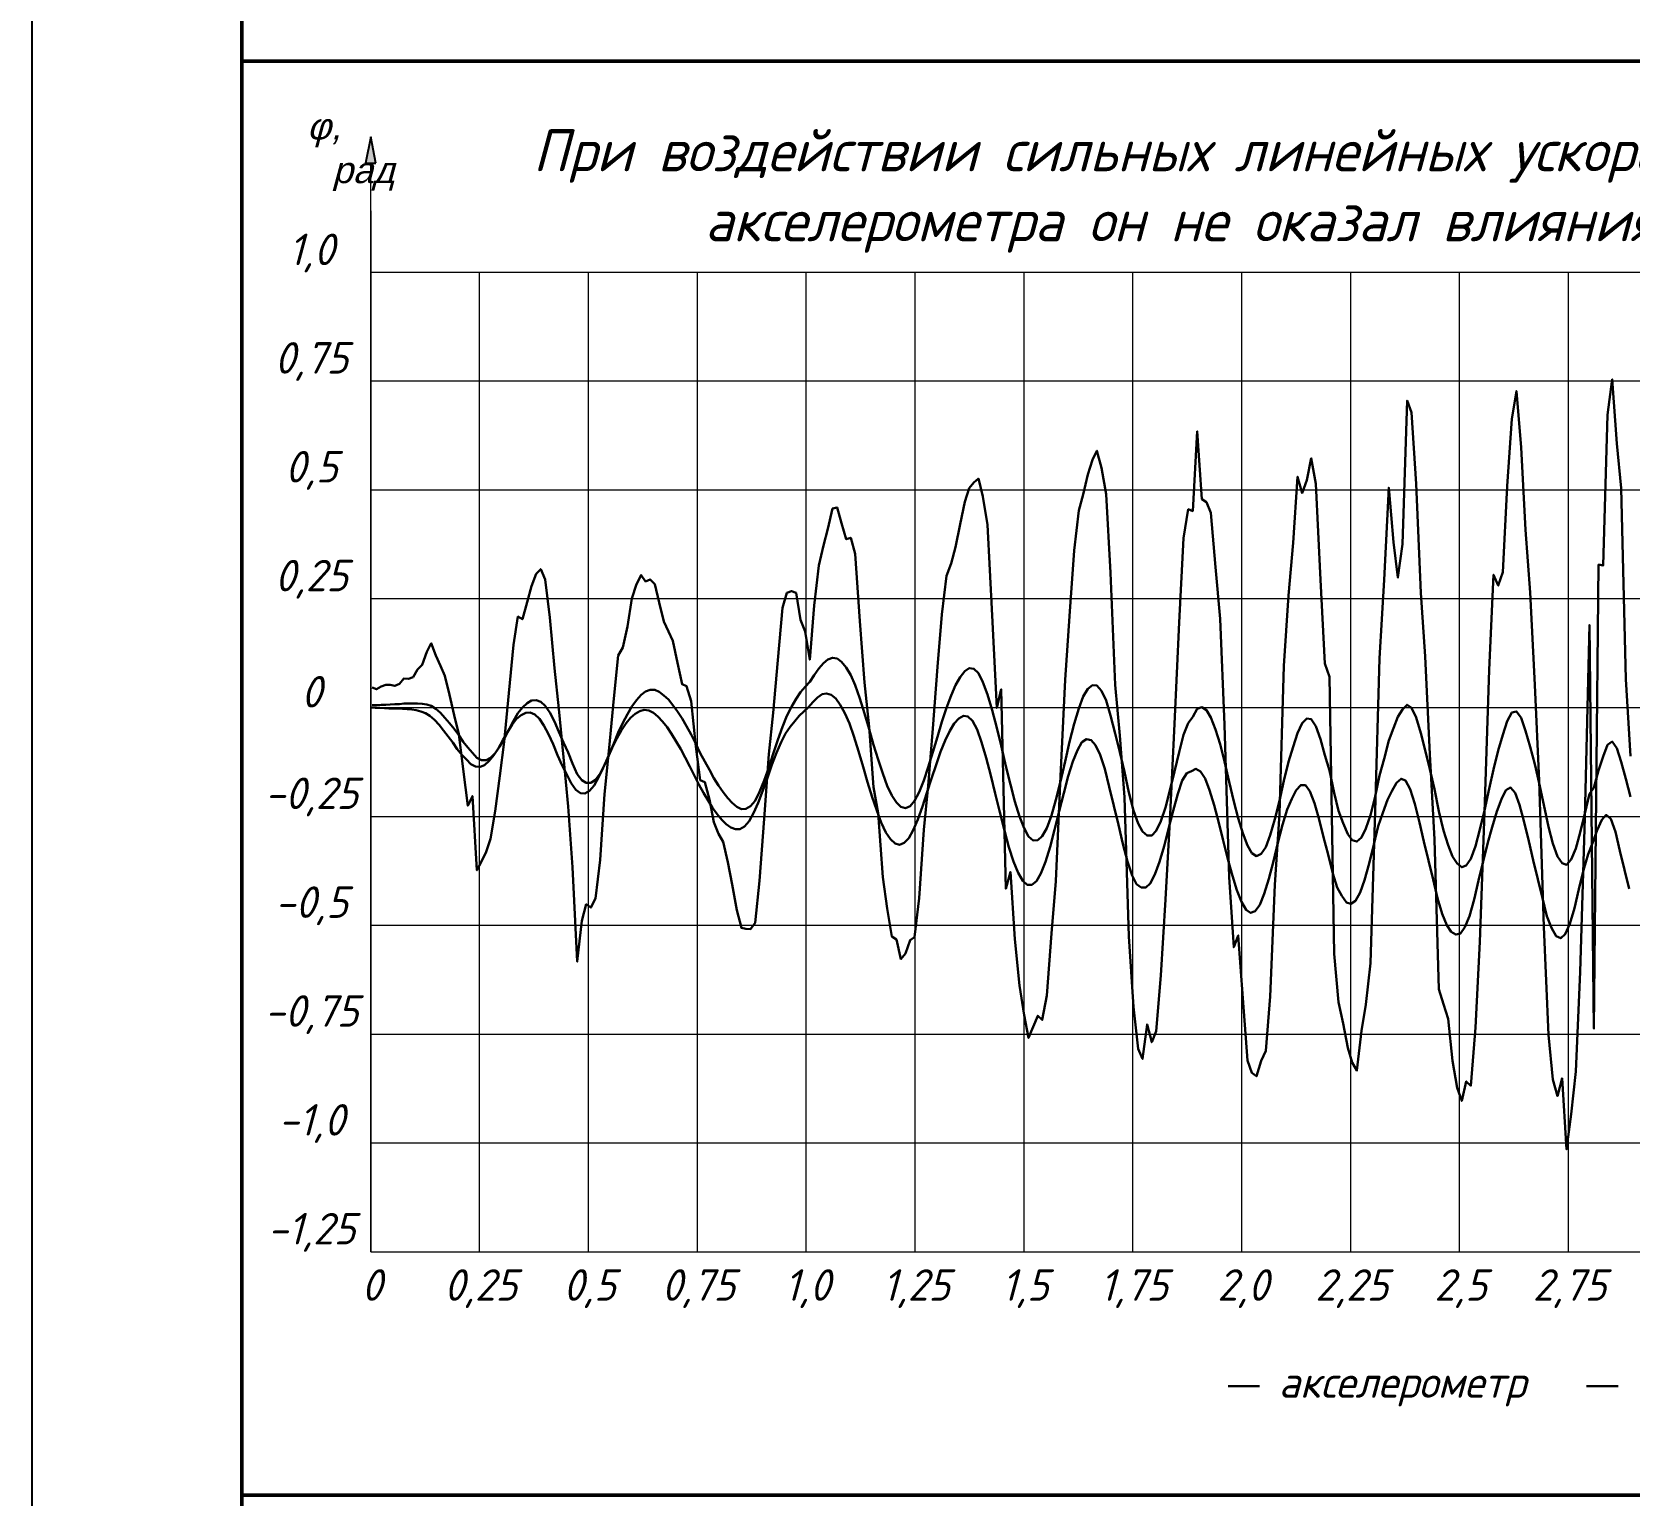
# Model space of a CAD drawing. Header units: inches. Extents: x -14 to 5184, y -66 to 1689.
# Drawn here: x 4590.1 to 4742.2, y 556.9 to 696.4 of the extents above; entities that cross this region are included whole.
import ezdxf

# ---------------------------------------------------------------- set-up
doc = ezdxf.new("R2010")
doc.units = ezdxf.units.IN
doc.header["$MEASUREMENT"] = 0
doc.layers.add('Видимые тонкие (ГОСТ)', color=7, linetype='Continuous', lineweight=25)
doc.layers.add('Видимый контур (ГОСТ)', color=7, linetype='Continuous', lineweight=50)
doc.styles.add('Standart 3.0', font='gost_b.ttf', dxfattribs={"oblique": 15, "height": 3})

msp = doc.modelspace()

# ---------------------------------------------------------------- hatches: boundary and pattern name
at = {"layer": 'Видимые тонкие (ГОСТ)'}
h = msp.add_hatch(color=254, dxfattribs=at)
h.dxf.hatch_style = 1
h.paths.add_polyline_path([(4622.8323, 683.8418), (4622.3323, 683.8418), (4622.3323, 686.3418)])
h.paths.add_polyline_path([(4622.3323, 686.3418), (4622.3323, 683.8418), (4621.8323, 683.8418)])

# ---------------------------------------------------------------- linework, layer by layer
at = {"layer": 'Видимые тонкие (ГОСТ)', "transparency": 33554684}
msp.add_line((4590.0592, 835.2356), (4590.0592, 415.2356), dxfattribs=at)
at = {"layer": 'Видимые тонкие (ГОСТ)', "color": 254}
for p, q in [((4622.3323, 686.3418), (4621.8323, 683.8418)), ((4622.8323, 683.8418), (4622.3323, 686.3418)), ((4621.8323, 683.8418), (4622.8323, 683.8418))]:
    msp.add_line(p, q, dxfattribs=at)
at = {"layer": 'Видимые тонкие (ГОСТ)', "color": 254, "lineweight": 18, "ltscale": 0.5}
for p, q in [((4622.3323, 673.4668), (4622.3323, 683.8418)), ((4622.3323, 679.3114), (4622.3323, 580.0918)), ((4622.3323, 663.0918), (4622.3323, 673.4668)), ((4622.3323, 611.2168), (4622.3323, 590.4668))]:
    msp.add_line(p, q, dxfattribs=at)
at = {"layer": 'Видимые тонкие (ГОСТ)', "color": 254, "lineweight": 18}
for points in [[(4622.3323, 580.0918), (4622.3323, 679.3114)], [(4622.3323, 673.4668), (4881.7073, 673.4668)], [(4632.7073, 580.0918), (4632.7073, 673.4668)], [(4643.0823, 580.0918), (4643.0823, 673.4668)], [(4653.4573, 580.0918), (4653.4573, 673.4668)], [(4663.8323, 580.0918), (4663.8323, 673.4668)], [(4674.2073, 580.0918), (4674.2073, 673.4668)], [(4684.5823, 580.0918), (4684.5823, 673.4668)], [(4694.9573, 580.0918), (4694.9573, 673.4668)], [(4694.9573, 580.0918), (4694.9573, 673.4668)], [(4705.3323, 580.0918), (4705.3323, 673.4668)], [(4705.3323, 580.0918), (4705.3323, 673.4668)], [(4715.7073, 580.0918), (4715.7073, 673.4668)], [(4715.7073, 580.0918), (4715.7073, 673.4668)], [(4726.0823, 580.0918), (4726.0823, 673.4668)], [(4736.4573, 580.0918), (4736.4573, 673.4668)], [(4622.3323, 663.0918), (4881.7073, 663.0918)], [(4643.0823, 580.0918), (4643.0823, 663.0918)], [(4653.4573, 580.0918), (4653.4573, 663.0918)], [(4663.8323, 580.0918), (4663.8323, 663.0918)], [(4674.2073, 580.0918), (4674.2073, 663.0918)], [(4684.5823, 580.0918), (4684.5823, 663.0918)], [(4726.0823, 580.0918), (4726.0823, 663.0918)], [(4736.4573, 580.0918), (4736.4573, 663.0918)], [(4622.3323, 652.7168), (4877.5823, 652.7168)], [(4622.3323, 652.7168), (4877.5823, 652.7168)], [(4622.3323, 652.7168), (4881.7073, 652.7168)], [(4622.3323, 642.3418), (4881.7073, 642.3418)], [(4622.3323, 631.9668), (4881.7073, 631.9668)], [(4622.3323, 621.5918), (4881.7073, 621.5918)], [(4622.3323, 611.2168), (4881.7073, 611.2168)], [(4622.3323, 611.2168), (4881.7073, 611.2168)], [(4622.3323, 600.8418), (4881.7073, 600.8418)], [(4622.3323, 590.4668), (4881.7073, 590.4668)], [(4622.3323, 590.4668), (4881.7073, 590.4668)], [(4622.3323, 580.0918), (4881.7073, 580.0918)], [(4622.3323, 580.0918), (4881.7073, 580.0918)], [(4622.3323, 580.0918), (4881.7073, 580.0918)]]:
    msp.add_lwpolyline(points, dxfattribs=at)
at = {"layer": 'Видимый контур (ГОСТ)', "transparency": 33554684}
msp.add_line((4610.0592, 830.2356), (4610.0592, 420.2356), dxfattribs=at)
at = {"layer": 'Видимый контур (ГОСТ)', "ltscale": 0.5}
for p, q in [((4610.0592, 830.2356), (4610.0592, 556.9022)), ((5179.0592, 693.5689), (4610.0592, 693.5689)), ((4610.0592, 556.9022), (5179.0592, 556.9022))]:
    msp.add_line(p, q, dxfattribs=at)
for points in [[(4610.0592, 830.2356), (4894.5592, 830.2356), (4894.5592, 693.5689), (4610.0592, 693.5689)], [(4610.0592, 693.5689), (4894.5592, 693.5689), (4894.5592, 556.9022), (4610.0592, 556.9022)]]:
    msp.add_lwpolyline(points, close=True, dxfattribs=at)
at = {"layer": 'Видимый контур (ГОСТ)', "color": 163, "lineweight": 30, "true_color": 0x4285f4}
for points in [[(4622.462, 633.8643), (4622.8964, 633.7024), (4623.3308, 633.9598), (4623.7652, 634.1259), (4624.1996, 634.1217), (4624.634, 634.0179), (4625.0684, 634.2214), (4625.5028, 634.7362), (4625.9372, 634.7071), (4626.3716, 634.8566), (4626.806, 635.5997), (4627.2404, 636.0481), (4627.6748, 637.2853), (4628.1092, 638.0866), (4628.5436, 636.9324), (4628.978, 635.936), (4629.4124, 634.9853), (4629.8468, 633.1876), (4630.2812, 631.2488), (4630.7156, 629.4179), (4631.15, 626.0924), (4631.5843, 622.5967), (4632.0187, 623.5267), (4632.4531, 616.4605), (4632.8875, 617.2992), (4633.3219, 618.225), (4633.7563, 619.4331), (4634.1907, 622.0736), (4634.6251, 625.4613), (4635.0595, 628.6955), (4635.4939, 633.3454), (4635.9283, 637.9247), (4636.3627, 640.6274), (4636.7971, 640.37), (4637.2315, 641.9974), (4637.6659, 643.5294), (4638.1003, 644.7002), (4638.5347, 645.1569), (4638.9691, 644.1563), (4639.4035, 640.5402), (4639.8379, 635.7201), (4640.2723, 631.8508), (4640.7067, 627.2258), (4641.1411, 622.5344), (4641.5755, 616.7636), (4642.0099, 607.7462), (4642.4443, 611.6405), (4642.8787, 613.2139), (4643.313, 612.8984), (4643.7474, 613.7744), (4644.1818, 617.4403), (4644.6162, 623.7052), (4645.0506, 628.135), (4645.485, 632.8306), (4645.9194, 636.9158), (4646.3538, 637.7005), (4646.7882, 639.6974), (4647.2226, 642.3503), (4647.657, 643.737), (4648.0914, 644.5922), (4648.5258, 643.9778), (4648.9602, 644.1688), (4649.3946, 643.737), (4649.829, 641.9891), (4650.2634, 640.1666), (4650.6978, 639.2241), (4651.1322, 638.3232), (4651.5666, 636.2183), (4652.001, 634.1798), (4652.4354, 634.0055), (4652.8698, 632.5856), (4653.3042, 628.2637), (4653.7386, 625.0379), (4654.173, 624.8386), (4654.6073, 623.207), (4655.0417, 621.044), (4655.4761, 619.923), (4655.9105, 619.155), (4656.3449, 617.2327), (4656.7793, 615.0822), (4657.2137, 612.6452), (4657.6481, 610.9596), (4658.0825, 610.8641), (4658.5169, 610.8309), (4658.9513, 611.4329), (4659.3857, 615.4309), (4659.8201, 621.3636), (4660.2545, 627.533), (4660.6889, 631.4481), (4661.1233, 636.4923), (4661.5577, 641.4785), (4661.9921, 642.8817), (4662.4265, 643.0603), (4662.8609, 642.8942), (4663.2953, 640.3326), (4663.7297, 639.2117), (4664.1641, 636.5214), (4664.5985, 641.6736), (4665.0329, 645.5139), (4665.4673, 647.3988), (4665.9017, 649.0054), (4666.336, 650.9277), (4666.7704, 651.0356), (4667.2048, 649.5452), (4667.6392, 647.9966), (4668.0736, 648.1419), (4668.508, 646.6058), (4668.9424, 640.1873), (4669.3768, 634.3376), (4669.8112, 630.1154), (4670.2456, 624.3861), (4670.68, 621.8868), (4671.1144, 615.8046), (4671.5488, 612.8237), (4671.9832, 610.1458), (4672.4176, 609.8635), (4672.852, 607.9953), (4673.2864, 608.5101), (4673.7208, 609.7805), (4674.1552, 610.0836), (4674.5896, 613.8035), (4675.024, 620.3133), (4675.4584, 624.4899), (4675.8928, 629.9659), (4676.3272, 635.8281), (4676.7616, 640.835), (4677.196, 644.5092), (4677.6303, 645.6924), (4678.0648, 647.2368), (4678.4991, 649.4289), (4678.9335, 651.5712), (4679.3679, 652.8582), (4679.8023, 653.4021), (4680.2367, 653.7882), (4680.6711, 652.0652), (4681.1055, 649.3749), (4681.5399, 640.7436), (4681.9743, 631.9296), (4682.4087, 633.7024), (4682.8431, 614.6961), (4683.2775, 616.2903), (4683.7119, 609.8801), (4684.1463, 605.4669), (4684.5807, 602.6562), (4685.0151, 600.4725), (4685.4495, 601.5311), (4685.8839, 602.5857), (4686.3183, 602.1954), (4686.7527, 604.5162), (4687.1871, 610.4323), (4687.6215, 615.4143), (4688.0559, 625.424), (4688.4903, 634.6158), (4688.9247, 640.6731), (4689.359, 646.9172), (4689.7934, 650.7325), (4690.2278, 652.277), (4690.6622, 654.1743), (4691.0966, 655.5609), (4691.531, 656.4328), (4691.9654, 654.8136), (4692.3998, 652.3019), (4692.8342, 644.804), (4693.2686, 634.1134), (4693.703, 629.2933), (4694.1374, 623.4104), (4694.5718, 610.15), (4695.0062, 603.4368), (4695.4406, 599.4179), (4695.875, 598.4672), (4696.3094, 601.7595), (4696.7438, 600.0573), (4697.1782, 601.1035), (4697.6126, 606.4384), (4698.047, 613.6706), (4698.4814, 621.1436), (4698.9158, 630.4143), (4699.3502, 640.0628), (4699.7846, 648.0921), (4700.219, 650.8612), (4700.6534, 650.691), (4701.0878, 658.2886), (4701.5221, 651.8161), (4701.9565, 651.5255), (4702.3909, 650.525), (4702.8253, 645.3395), (4703.2597, 640.4323), (4703.6941, 630.3188), (4704.1285, 615.8046), (4704.5629, 609.1121), (4704.9973, 610.2372), (4705.4317, 604.2505), (4705.8661, 598.3219), (4706.3005, 597.147), (4706.7349, 596.8232), (4707.1693, 598.2887), (4707.6037, 599.2519), (4708.0381, 604.4166), (4708.4725, 615.049), (4708.9069, 621.8203), (4709.3413, 635.9277), (4709.7757, 642.6451), (4710.2101, 647.6686), (4710.6445, 653.9584), (4711.0789, 652.4098), (4711.5133, 653.6387), (4711.9477, 655.7228), (4712.382, 653.2941), (4712.8165, 644.1231), (4713.2508, 636.1519), (4713.6852, 634.9022), (4714.1196, 608.481), (4714.554, 603.881), (4714.9884, 601.8342), (4715.4228, 599.5383), (4715.8572, 598.1309), (4716.2916, 597.3629), (4716.726, 601.1575), (4717.1604, 603.6568), (4717.5948, 607.5926), (4718.0292, 622.0777), (4718.4636, 636.6459), (4718.898, 644.1272), (4719.3324, 652.9205), (4719.7668, 647.7267), (4720.2012, 644.3473), (4720.6356, 647.5399), (4721.07, 661.2113), (4721.5044, 660.0738), (4721.9388, 653.2775), (4722.3732, 642.8817), (4722.8076, 636.812), (4723.242, 627.5081), (4723.6764, 619.3916), (4724.1107, 605.1223), (4724.5452, 603.6983), (4724.9795, 602.2826), (4725.4139, 598.2887), (4725.8483, 595.7188), (4726.2827, 594.4733), (4726.7171, 596.3333), (4727.1515, 595.9098), (4727.5859, 601.4606), (4728.0203, 609.6352), (4728.4547, 621.9989), (4728.8891, 635.5499), (4729.3235, 644.6171), (4729.7579, 643.5792), (4730.1923, 644.8496), (4730.6267, 653.0533), (4731.0611, 659.476), (4731.4955, 662.1206), (4731.9299, 656.7608), (4732.3643, 648.9141), (4732.7987, 642.9191), (4733.2331, 634.13), (4733.6675, 624.9631), (4734.1019, 611.0717), (4734.5363, 600.7589), (4734.9707, 596.4993), (4735.4051, 594.9341), (4735.8394, 596.6239), (4736.2738, 589.8484), (4736.7082, 593.1946), (4737.1427, 597.2591), (4737.577, 606.7788), (4738.0114, 621.4425), (4738.4458, 639.8427), (4738.8802, 601.3568), (4739.3146, 645.5928), (4739.749, 645.4931), (4740.1834, 659.8621), (4740.6178, 663.254), (4741.0522, 657.1137), (4741.4866, 652.8582), (4741.921, 634.6739), (4742.3554, 627.3254)], [(4704.0204, 567.2665), (4707.0204, 567.2665)]]:
    msp.add_lwpolyline(points, dxfattribs=at)
at = {"layer": 'Видимый контур (ГОСТ)', "color": 40, "lineweight": 30, "true_color": 0xf4b400}
msp.add_lwpolyline([(4622.462, 632.187), (4622.8964, 632.1912), (4623.3308, 632.2078), (4623.7652, 632.2244), (4624.1996, 632.2452), (4624.634, 632.2701), (4625.0684, 632.2991), (4625.5028, 632.3324), (4625.9372, 632.3531), (4626.3716, 632.3573), (4626.806, 632.349), (4627.2404, 632.3199), (4627.6748, 632.2659), (4628.1092, 632.1123), (4628.5436, 631.8383), (4628.978, 631.4522), (4629.4124, 630.9955), (4629.8468, 630.4849), (4630.2812, 629.9285), (4630.7156, 629.3182), (4631.15, 628.7038), (4631.5843, 628.1433), (4632.0187, 627.6368), (4632.4531, 627.1718), (4632.8875, 626.9518), (4633.3219, 626.9476), (4633.7563, 627.1801), (4634.1907, 627.6244), (4634.6251, 628.243), (4635.0595, 628.9861), (4635.4939, 629.8289), (4635.9283, 630.6883), (4636.3627, 631.419), (4636.7971, 631.9546), (4637.2315, 632.3739), (4637.6659, 632.6188), (4638.1003, 632.6769), (4638.5347, 632.5192), (4638.9691, 632.1206), (4639.4035, 631.4813), (4639.8379, 630.6302), (4640.2723, 629.6504), (4640.7067, 628.6249), (4641.1411, 627.6783), (4641.5755, 626.6404), (4642.0099, 625.6274), (4642.4443, 625.0545), (4642.8787, 624.7846), (4643.313, 624.7971), (4643.7474, 625.0794), (4644.1818, 625.6648), (4644.6162, 626.5159), (4645.0506, 627.4791), (4645.485, 628.5336), (4645.9194, 629.5839), (4646.3538, 630.5056), (4646.7882, 631.3401), (4647.2226, 632.0667), (4647.657, 632.6769), (4648.0914, 633.1751), (4648.5258, 633.4948), (4648.9602, 633.6443), (4649.3946, 633.6401), (4649.829, 633.4575), (4650.2634, 633.1253), (4650.6978, 632.7143), (4651.1322, 632.1995), (4651.5666, 631.5851), (4652.001, 630.9042), (4652.4354, 630.1859), (4652.8698, 629.3888), (4653.3042, 628.5004), (4653.7386, 627.6161), (4654.173, 626.8065), (4654.6073, 626.0135), (4655.0417, 625.233), (4655.4761, 624.5231), (4655.9105, 623.892), (4656.3449, 623.3357), (4656.7793, 622.879), (4657.2137, 622.5012), (4657.6481, 622.2853), (4658.0825, 622.2936), (4658.5169, 622.5593), (4658.9513, 623.0824), (4659.3857, 623.9128), (4659.8201, 624.9964), (4660.2545, 626.2543), (4660.6889, 627.5538), (4661.1233, 628.8699), (4661.5577, 630.1112), (4661.9921, 631.1616), (4662.4265, 632.0376), (4662.8609, 632.7932), (4663.2953, 633.4284), (4663.7297, 633.9515), (4664.1641, 634.4206), (4664.5985, 635.0351), (4665.0329, 635.6786), (4665.4673, 636.2059), (4665.9017, 636.5338), (4666.336, 636.7082), (4666.7704, 636.6335), (4667.2048, 636.3055), (4667.6392, 635.7741), (4668.0736, 635.0434), (4668.508, 634.0802), (4668.9424, 632.814), (4669.3768, 631.3899), (4669.8112, 629.9036), (4670.2456, 628.409), (4670.68, 627.0224), (4671.1144, 625.6772), (4671.5488, 624.5106), (4671.9832, 623.5806), (4672.4176, 622.9122), (4672.852, 622.4929), (4673.2864, 622.3767), (4673.7208, 622.5635), (4674.1552, 623.0617), (4674.5896, 623.892), (4675.024, 625.013), (4675.4584, 626.2917), (4675.8928, 627.6949), (4676.3272, 629.1605), (4676.7616, 630.6053), (4677.196, 631.9338), (4677.6303, 633.1004), (4678.0648, 634.0802), (4678.4991, 634.8607), (4678.9335, 635.442), (4679.3679, 635.7243), (4679.8023, 635.6537), (4680.2367, 635.2302), (4680.6711, 634.375), (4681.1055, 633.2001), (4681.5399, 631.6972), (4681.9743, 630.0365), (4682.4087, 628.3551), (4682.8431, 626.3664), (4683.2775, 624.6269), (4683.7119, 622.9953), (4684.1463, 621.5837), (4684.5807, 620.4669), (4685.0151, 619.6864), (4685.4495, 619.3003), (4685.8839, 619.3335), (4686.3183, 619.703), (4686.7527, 620.4752), (4687.1871, 621.6709), (4687.6215, 623.153), (4688.0559, 624.9258), (4688.4903, 626.8189), (4688.9247, 628.6789), (4689.359, 630.4018), (4689.7934, 631.8632), (4690.2278, 633.0215), (4690.6622, 633.7439), (4691.0966, 634.0885), (4691.531, 634.0595), (4691.9654, 633.5654), (4692.3998, 632.6354), (4692.8342, 631.2031), (4693.2686, 629.4843), (4693.703, 627.7074), (4694.1374, 625.8433), (4694.5718, 623.863), (4695.0062, 622.1566), (4695.4406, 620.8945), (4695.875, 620.1431), (4696.3094, 619.7611), (4696.7438, 619.7653), (4697.1782, 620.2095), (4697.6126, 621.127), (4698.047, 622.4389), (4698.4814, 624.0415), (4698.9158, 625.8558), (4699.3502, 627.7115), (4699.7846, 629.3764), (4700.219, 630.4766), (4700.6534, 631.0661), (4701.0878, 631.83), (4701.5221, 631.9919), (4701.9565, 631.7262), (4702.3909, 631.0204), (4702.8253, 629.8787), (4703.2597, 628.4588), (4703.6941, 626.8314), (4704.1285, 624.8677), (4704.5629, 623.0036), (4704.9973, 621.4135), (4705.4317, 619.977), (4705.8661, 618.8104), (4706.3005, 618.0714), (4706.7349, 617.8015), (4707.1693, 618.005), (4707.6037, 618.6651), (4708.0381, 619.7902), (4708.4725, 621.3263), (4708.9069, 623.0575), (4709.3413, 624.9881), (4709.7757, 626.7733), (4710.2101, 628.2097), (4710.6445, 629.5341), (4711.0789, 630.46), (4711.5133, 630.9042), (4711.9477, 630.8461), (4712.382, 630.1859), (4712.8165, 628.9446), (4713.2508, 627.4334), (4713.6852, 625.9679), (4714.1196, 623.8422), (4714.554, 622.1234), (4714.9884, 620.9526), (4715.4228, 619.9064), (4715.8572, 619.3127), (4716.2916, 619.184), (4716.726, 619.5826), (4717.1604, 620.4337), (4717.5948, 621.7082), (4718.0292, 623.4935), (4718.4636, 625.4738), (4718.898, 627.0847), (4719.3324, 628.82), (4719.7668, 630.0074), (4720.2012, 631.0661), (4720.6356, 631.7843), (4721.07, 632.2286), (4721.5044, 631.9504), (4721.9388, 631.0038), (4722.3732, 629.5175), (4722.8076, 627.8859), (4723.242, 626.1007), (4723.6764, 624.1909), (4724.1107, 622.0736), (4724.5452, 620.2469), (4724.9795, 618.8353), (4725.4139, 617.7808), (4725.8483, 617.0833), (4726.2827, 616.7428), (4726.7171, 616.9172), (4727.1515, 617.54), (4727.5859, 618.7523), (4728.0203, 620.3465), (4728.4547, 622.1566), (4728.8891, 624.1992), (4729.3235, 626.0467), (4729.7579, 627.8569), (4730.1923, 629.3556), (4730.6267, 630.6717), (4731.0611, 631.4771), (4731.4955, 631.5975), (4731.9299, 630.9872), (4732.3643, 629.7334), (4732.7987, 628.2222), (4733.2331, 626.5615), (4733.6675, 624.7556), (4734.1019, 622.7046), (4734.5363, 620.5873), (4734.9707, 618.9972), (4735.4051, 617.7642), (4735.8394, 617.1331), (4736.2738, 616.9795), (4736.7082, 617.4652), (4737.1427, 618.5281), (4737.577, 620.0683), (4738.0114, 621.8743), (4738.4458, 623.7259), (4738.8802, 624.3113), (4739.3146, 625.9471), (4739.749, 627.2964), (4740.1834, 628.409), (4740.6178, 628.7204), (4741.0522, 628.0852), (4741.4866, 626.8023), (4741.921, 625.1832), (4742.3554, 623.4519)], dxfattribs=at)
at = {"layer": 'Видимый контур (ГОСТ)', "color": 22, "lineweight": 30, "true_color": 0xdb4437}
for points in [[(4622.3323, 631.9668), (4622.7667, 631.9419), (4623.2011, 631.9211), (4623.6355, 631.9004), (4624.0699, 631.8837), (4624.5043, 631.8713), (4624.9387, 631.863), (4625.3731, 631.8464), (4625.8075, 631.8173), (4626.2419, 631.7717), (4626.6763, 631.6969), (4627.1107, 631.5931), (4627.5451, 631.4354), (4627.9795, 631.1572), (4628.4139, 630.7794), (4628.8483, 630.3061), (4629.2827, 629.7664), (4629.7171, 629.2018), (4630.1515, 628.6164), (4630.5859, 628.0061), (4631.0203, 627.4415), (4631.4547, 626.9972), (4631.889, 626.5738), (4632.3234, 626.3288), (4632.7578, 626.3039), (4633.1922, 626.4783), (4633.6266, 626.8685), (4634.061, 627.429), (4634.4954, 628.1016), (4634.9298, 628.853), (4635.3642, 629.6211), (4635.7986, 630.3352), (4636.233, 630.879), (4636.6674, 631.2402), (4637.1018, 631.4644), (4637.5362, 631.4852), (4637.9706, 631.2984), (4638.405, 630.8832), (4638.8394, 630.2355), (4639.2738, 629.4135), (4639.7082, 628.4586), (4640.1426, 627.4332), (4640.577, 626.4409), (4641.0114, 625.594), (4641.4458, 624.7595), (4641.8802, 624.1118), (4642.3146, 623.8129), (4642.749, 623.7797), (4643.1833, 624.0329), (4643.6177, 624.5478), (4644.0521, 625.2992), (4644.4865, 626.2084), (4644.9209, 627.1592), (4645.3553, 628.1265), (4645.7897, 629.0232), (4646.2241, 629.7996), (4646.6585, 630.468), (4647.0929, 630.9828), (4647.5273, 631.3648), (4647.9617, 631.6305), (4648.3961, 631.7384), (4648.8305, 631.672), (4649.2649, 631.4603), (4649.6993, 631.1032), (4650.1337, 630.6299), (4650.5681, 630.0819), (4651.0025, 629.4467), (4651.4369, 628.7368), (4651.8713, 627.9895), (4652.3057, 627.1924), (4652.7401, 626.3288), (4653.1745, 625.4445), (4653.6089, 624.6142), (4654.0433, 623.8461), (4654.4777, 623.1071), (4654.9121, 622.4138), (4655.3464, 621.7952), (4655.7808, 621.2638), (4656.2152, 620.832), (4656.6496, 620.5331), (4657.084, 620.3587), (4657.5184, 620.3712), (4657.9528, 620.612), (4658.3872, 621.1185), (4658.8216, 621.8824), (4659.256, 622.8829), (4659.6904, 624.0412), (4660.1248, 625.2743), (4660.5592, 626.4949), (4660.9936, 627.6532), (4661.428, 628.6621), (4661.8624, 629.4758), (4662.2968, 630.1276), (4662.7312, 630.6756), (4663.1656, 631.1697), (4663.6, 631.5848), (4664.0344, 632.0125), (4664.4688, 632.4899), (4664.9032, 632.9341), (4665.3376, 633.233), (4665.772, 633.3036), (4666.2064, 633.1874), (4666.6407, 632.822), (4667.0751, 632.2242), (4667.5095, 631.4395), (4667.9439, 630.4431), (4668.3783, 629.2225), (4668.8127, 627.811), (4669.2471, 626.3247), (4669.6815, 624.8342), (4670.1159, 623.4227), (4670.5503, 622.1398), (4670.9847, 620.9939), (4671.4191, 620.064), (4671.8535, 619.408), (4672.2879, 619.0094), (4672.7223, 618.8849), (4673.1567, 619.0551), (4673.5911, 619.4993), (4674.0255, 620.2632), (4674.4599, 621.3011), (4674.8943, 622.5176), (4675.3287, 623.8337), (4675.7631, 625.1871), (4676.1975, 626.5156), (4676.6319, 627.7528), (4677.0663, 628.8281), (4677.5007, 629.7373), (4677.9351, 630.4473), (4678.3694, 630.9289), (4678.8038, 631.1821), (4679.2382, 631.1157), (4679.6726, 630.6839), (4680.107, 629.8785), (4680.5414, 628.6621), (4680.9758, 627.1592), (4681.4102, 625.4736), (4681.8446, 623.7714), (4682.279, 621.982), (4682.7134, 620.23), (4683.1478, 618.6607), (4683.5822, 617.2989), (4684.0166, 616.2154), (4684.451, 615.4598), (4684.8854, 615.0736), (4685.3198, 615.0529), (4685.7542, 615.4224), (4686.1886, 616.1531), (4686.623, 617.2491), (4687.0574, 618.6731), (4687.4918, 620.3172), (4687.9262, 622.0775), (4688.3606, 623.8129), (4688.795, 625.4238), (4689.2293, 626.8146), (4689.6638, 627.8898), (4690.0981, 628.6538), (4690.5325, 628.9568), (4690.9669, 628.8655), (4691.4013, 628.3797), (4691.8357, 627.4498), (4692.2701, 626.1254), (4692.7045, 624.4107), (4693.1389, 622.6006), (4693.5733, 620.7863), (4694.0077, 618.9762), (4694.4421, 617.274), (4694.8765, 615.9538), (4695.3109, 615.1276), (4695.7453, 614.8162), (4696.1797, 614.8038), (4696.6141, 615.2065), (4697.0485, 616.0451), (4697.4829, 617.2574), (4697.9173, 618.7479), (4698.3517, 620.4127), (4698.7861, 622.1315), (4699.2205, 623.7382), (4699.6549, 625.0169), (4700.0893, 625.7019), (4700.5237, 625.8929), (4700.9581, 626.1171), (4701.3925, 625.8721), (4701.8268, 625.2037), (4702.2612, 624.0994), (4702.6956, 622.6421), (4703.13, 620.9773), (4703.5644, 619.2793), (4703.9988, 617.5024), (4704.4332, 615.9206), (4704.8676, 614.5588), (4705.302, 613.4462), (4705.7364, 612.6947), (4706.1708, 612.3834), (4706.6052, 612.5453), (4707.0396, 613.1473), (4707.474, 614.2018), (4707.9084, 615.6424), (4708.3428, 617.3072), (4708.7772, 619.0634), (4709.2116, 620.7697), (4709.646, 622.2311), (4710.0804, 623.2732), (4710.5148, 624.0994), (4710.9492, 624.5727), (4711.3836, 624.5561), (4711.818, 623.9914), (4712.2524, 622.858), (4712.6868, 621.3053), (4713.1211, 619.6197), (4713.5555, 617.9715), (4713.9899, 616.1572), (4714.4243, 614.8121), (4714.8587, 614.0316), (4715.2931, 613.3964), (4715.7275, 613.2386), (4716.1619, 613.5541), (4716.5963, 614.3305), (4717.0307, 615.522), (4717.4651, 617.0872), (4717.8995, 618.8973), (4718.3339, 620.6493), (4718.7683, 621.9156), (4719.2027, 623.1569), (4719.6371, 623.9831), (4720.0715, 624.7719), (4720.5059, 625.1705), (4720.9403, 625.021), (4721.3747, 624.17), (4721.8091, 622.7708), (4722.2435, 621.0105), (4722.6779, 619.1963), (4723.1123, 617.382), (4723.5467, 615.5718), (4723.9811, 613.7991), (4724.4155, 612.3086), (4724.8498, 611.2334), (4725.2842, 610.5815), (4725.7186, 610.3158), (4726.153, 610.4321), (4726.5874, 611.0258), (4727.0218, 612.0886), (4727.4562, 613.6579), (4727.8906, 615.4681), (4728.325, 617.2823), (4728.7594, 619.0925), (4729.1938, 620.5622), (4729.6282, 622.0484), (4730.0626, 623.2358), (4730.497, 624.0911), (4730.9314, 624.3277), (4731.3658, 623.8212), (4731.8002, 622.6878), (4732.2346, 621.0396), (4732.669, 619.2295), (4733.1034, 617.4152), (4733.5378, 615.6051), (4733.9722, 613.7908), (4734.4066, 612.0803), (4734.841, 610.951), (4735.2754, 610.183), (4735.7097, 609.9713), (4736.1442, 610.3698), (4736.5785, 611.3496), (4737.013, 612.8484), (4737.4473, 614.6585), (4737.8817, 616.4728), (4738.3161, 617.9923), (4738.7505, 619.0468), (4739.1849, 620.284), (4739.6193, 621.2638), (4740.0537, 621.7329), (4740.4881, 621.3427), (4740.9225, 620.1096), (4741.3569, 618.2995), (4741.7913, 616.4852), (4742.2257, 614.6751)], [(4738.1761, 567.2665), (4741.1761, 567.2665)]]:
    msp.add_lwpolyline(points, dxfattribs=at)

# ---------------------------------------------------------------- texts
at = {"layer": 'Видимые тонкие (ГОСТ)', "ltscale": 0.5, "insert": (4752.3092, 687.069), "char_height": 4, "attachment_point": 2, "style": 'Standart 3.0'}
msp.add_mtext_dynamic_manual_height_columns('{\\fGOST type B|b0|i0|c204|p0;При воздействии сильных линейных ускорений\\fArial|b0|i0|c204|p0;. \\fGOST type B|b0|i0|c204|p0;По графику видно, что при кратной ошибке акселерометра он не оказал влияния на величину оцениваемого угла.} K = 0,02.', width=253.63875, gutter_width=15, heights=[14.5044], dxfattribs=at)
at = {"layer": 'Видимый контур (ГОСТ)', "lineweight": 30, "style": 'Standart 3.0'}
for s, insert, char_height, width, attachment_point in [('\\pxi-3,l4,qc,t4;{\\fArial|b0|i0|c0|p0;φ,^I\\fArial|b0|i0|c204|p0;рад}', (4622.2792, 681.1895), 2.5, 11.290787, 9), ('\\pxqc;{\\fGOST type B|b0|i0|c204|p0;1},0', (4622.3323, 673.4311), 3, 11.290787, 9), ('\\pxqc;0,75', (4622.3323, 663.0918), 3, 11.290787, 9), ('\\pxqc;{\\fGOST type B|b0|i0|c204|p0;0,5}', (4622.3323, 652.7168), 3, 11.290787, 9), ('\\pxqc;{\\fGOST type B|b0|i0|c204|p0;0,25}', (4622.3323, 642.3418), 3, 11.290787, 9), ('\\pxqc;{\\fGOST type B|b0|i0|c204|p0;0}', (4622.3323, 631.9668), 3, 11.290787, 9), ('\\pxqc;-{\\fGOST type B|b0|i0|c204|p0;0,25}', (4622.3323, 621.5918), 3, 11.290787, 9), ('\\pxqc;-{\\fGOST type B|b0|i0|c204|p0;0,5}', (4622.3323, 611.2168), 3, 11.290787, 9), ('\\pxqc;-{\\fGOST type B|b0|i0|c204|p0;0,75}', (4622.3323, 600.8418), 3, 11.290787, 9), ('\\pxqc;-{\\fGOST type B|b0|i0|c204|p0;1,0}', (4622.3323, 590.4668), 3, 11.290787, 9), ('\\pxqc;-{\\fGOST type B|b0|i0|c204|p0;1,25}', (4622.3323, 580.0918), 3, 11.290787, 9), ('\\pxqc;{\\fGOST type B|b0|i0|c204|p0;0}', (4622.4346, 578.4253), 3, 11.335809, 2), ('\\pxqc;{\\fGOST type B|b0|i0|c204|p0;0,25}', (4632.8096, 578.4253), 3, 11.335809, 2), ('\\pxqc;{\\fGOST type B|b0|i0|c204|p0;0,5}', (4643.1846, 578.4253), 3, 11.335809, 2), ('\\pxqc;{\\fGOST type B|b0|i0|c204|p0;0,75}', (4653.5596, 578.4253), 3, 11.335809, 2), ('\\pxqc;{\\fGOST type B|b0|i0|c204|p0;1,0}', (4663.9346, 578.4253), 3, 11.335809, 2), ('\\pxqc;{\\fGOST type B|b0|i0|c204|p0;1,25}', (4674.3096, 578.4253), 3, 11.335809, 2), ('\\pxqc;{\\fGOST type B|b0|i0|c204|p0;1,5}', (4684.6846, 578.4253), 3, 11.335809, 2), ('\\pxqc;{\\fGOST type B|b0|i0|c204|p0;1,75}', (4695.0596, 578.4253), 3, 11.335809, 2), ('\\pxqc;{\\fGOST type B|b0|i0|c204|p0;2,0}', (4705.4346, 578.4253), 3, 11.335809, 2), ('\\pxqc;{\\fGOST type B|b0|i0|c204|p0;2,25}', (4715.8096, 578.4253), 3, 11.335809, 2), ('\\pxqc;{\\fGOST type B|b0|i0|c204|p0;2,5}', (4726.1846, 578.4253), 3, 11.335809, 2), ('\\pxqc;{\\fGOST type B|b0|i0|c204|p0;2,75}', (4736.5596, 578.4253), 3, 11.335809, 2)]:
    msp.add_mtext(s, dxfattribs=dict(at, insert=insert, char_height=char_height, width=width, attachment_point=attachment_point))
at = {"layer": 'Видимый контур (ГОСТ)', "lineweight": 30, "insert": (4707.0204, 567.2665), "char_height": 3, "attachment_point": 4, "style": 'Standart 3.0'}
msp.add_mtext('{\\fGOST type B|b0|i0|c204|p0; акселерометр}', dxfattribs=at)

doc.saveas('drawing.dxf')
